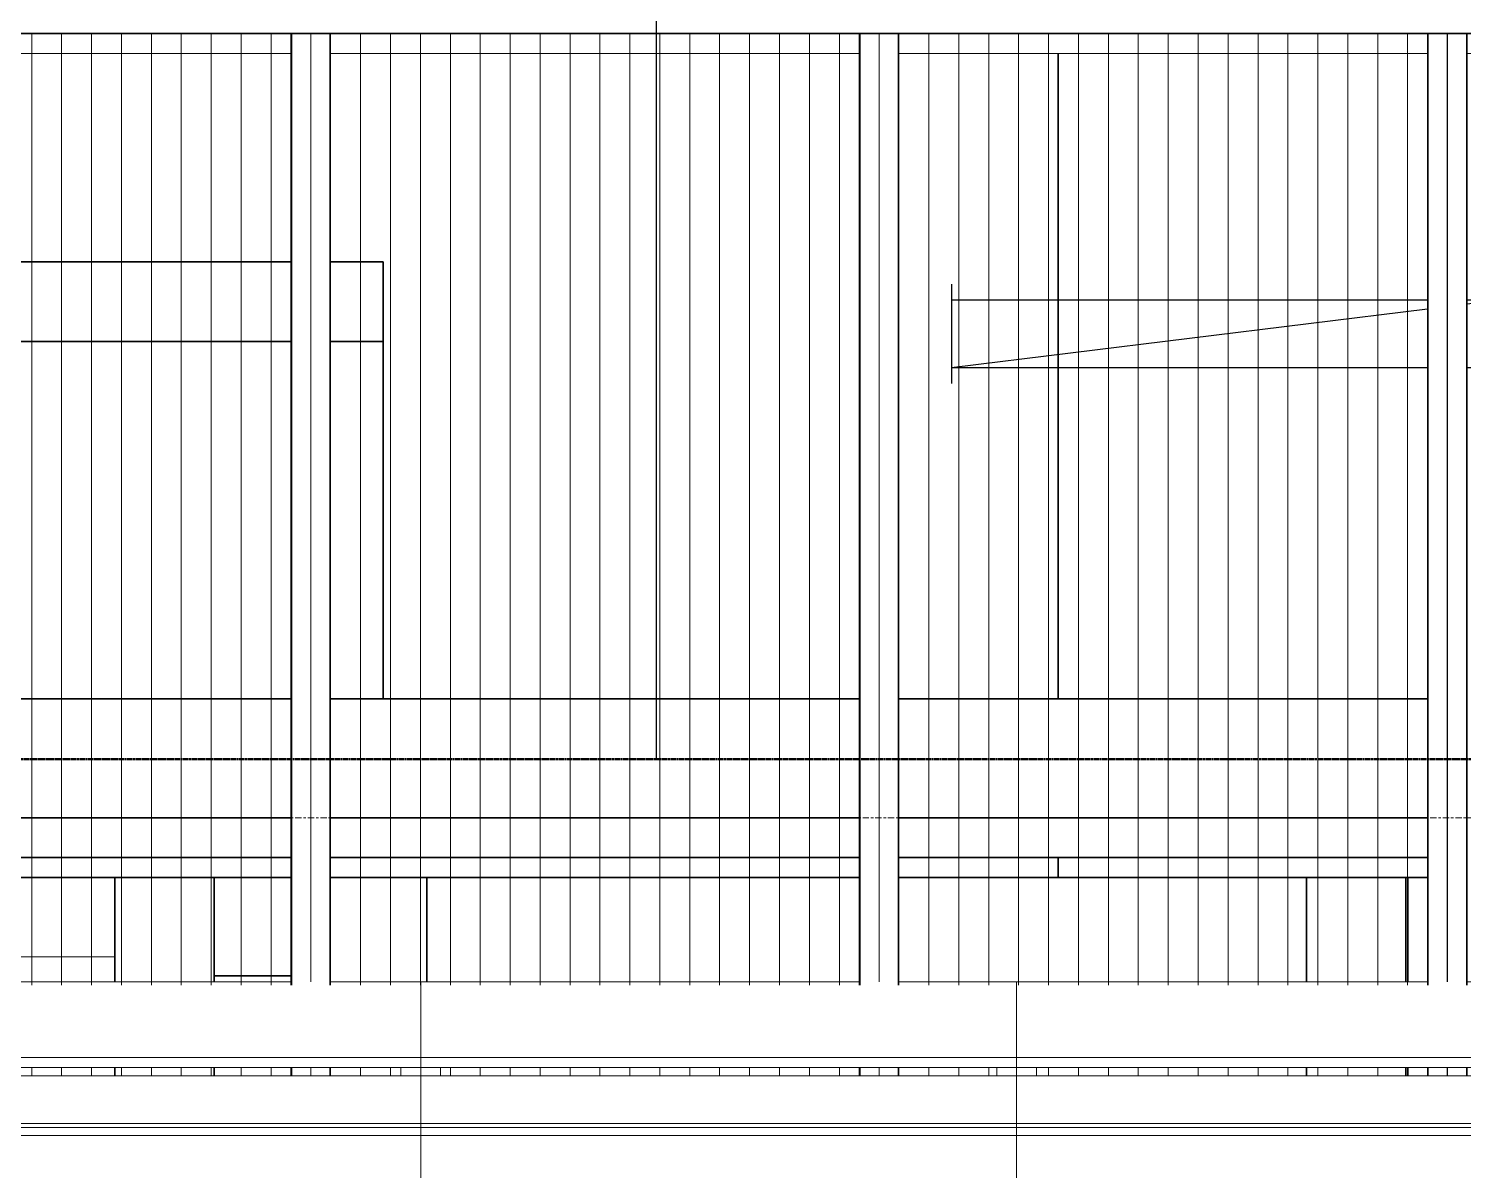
# Model space of a CAD drawing. Header units: millimetres. Extents: x 652554 to 1678317, y -308114 to 170803.
# Drawn here: x 739054 to 742666, y 158348 to 161223 of the extents above; entities that cross this region are included whole.
import ezdxf

# ---------------------------------------------------------------- set-up
doc = ezdxf.new("R2010")
doc.units = ezdxf.units.MM
doc.linetypes.add('Centre', pattern=[31.75, 6.35, -4.7625, 15.875, -4.7625])
doc.linetypes.add('DPA_Hidden 50', pattern=[3, 2, -1])
for name, color, linetype, lineweight in [('A-COLS-E', 1, 'Continuous', 35), ('A-DETL-GENF', 2, 'Continuous', 35), ('A-DOOR-E', 2, 'Continuous', 25), ('A-FLOR-E', 2, 'Continuous', 35), ('A-FLOR-LEVL', 3, 'Continuous', 9), ('A-GENM', 1, 'Continuous', 9), ('A-GLAZ-CURT', 2, 'Continuous', 9), ('A-GLAZ-CWMG', 2, 'Continuous', 35), ('E-LITE-EQPM', 2, 'Continuous', 35), ('WALL-E', 2, 'Continuous', 35)]:
    doc.layers.add(name, color=color, linetype=linetype, lineweight=lineweight)

# ---------------------------------------------------------------- blocks, each defined once
blk = doc.blocks.new('L3 - Corrosion Resistance Surface Mounted LED Tube - L3-1 - 1312L x 102W x 108H - 18W-V240-2240-01 ENTRANCE 2 ELEVATION 2')
at = {"layer": 'E-LITE-EQPM', "lineweight": 30}
for p, q in [((-29978, 107894.2), (-29978, 107644.2)), ((-28598, 107894.2), (-28598, 107644.2)), ((-29978, 107854.2), (-28779.4, 107854.2)), ((-29978, 107684.2), (-28779.4, 107831.8)), ((-28679.4, 107844.2), (-28598, 107854.2)), ((-28679.4, 107854.2), (-28598, 107854.2)), ((-29978, 107684.2), (-28779.4, 107684.2)), ((-28679.4, 107684.2), (-28598, 107684.2))]:
    blk.add_line(p, q, dxfattribs=at)
blk = doc.blocks.new('PPL-C-AECM-1-PP19-EE-M3-0001_rvt-3-2240-01 ENTRANCE 2 ELEVATION 2')
at = {"layer": 'E-LITE-EQPM', "color": 250, "lineweight": 20}
blk.add_blockref('L3 - Corrosion Resistance Surface Mounted LED Tube - L3-1 - 1312L x 102W x 108H - 18W-V240-2240-01 ENTRANCE 2 ELEVATION 2', (0, 0), dxfattribs=at)
blk = doc.blocks.new('PPL-C-AECM-1-PP19-EE-M3-0001_rvt-4-2240-01 ENTRANCE 2 ELEVATION 2')
at = {"layer": 'E-LITE-EQPM', "color": 250, "lineweight": 20}
blk.add_blockref('L3 - Corrosion Resistance Surface Mounted LED Tube - L3-1 - 1312L x 102W x 108H - 18W-V240-2240-01 ENTRANCE 2 ELEVATION 2', (0, 0), dxfattribs=at)
blk = doc.blocks.new('DPA_CP_Entrance Louver Grill Vertical Z - Louver Grill Vertical Z-V221-2240-01 ENTRANCE 2 ELEVATION 2')
at = {"layer": 'A-GLAZ-CURT'}
for p, q in [((-34452.5, 108525), (-34402.5, 108525)), ((-34402.5, 108525), (-34452.5, 108525)), ((-34452.5, 108525), (-34452.5, 106137.3)), ((-34452.5, 106137.3), (-34452.5, 108525)), ((-34402.5, 108525), (-34452.5, 108525)), ((-34452.5, 108525), (-34404.5, 108525)), ((-34452.5, 106137.3), (-34452.5, 108525)), ((-34452.5, 106137.1), (-34452.5, 108525)), ((-34452.5, 108475), (-34452.5, 108525)), ((-34452.5, 108525), (-34452.5, 108475)), ((-34452.5, 108525), (-33021.7, 108525)), ((-34452.5, 108525), (-33021.7, 108525)), ((-34404.5, 108525), (-34402.5, 108525)), ((-34404.5, 106137.1), (-34404.5, 108525)), ((-34404.5, 106128.7), (-34404.5, 108525)), ((-34402.5, 108525), (-34402.5, 106137.3)), ((-34402.5, 106128.7), (-34402.5, 108525)), ((-33071.7, 108525), (-33021.7, 108525)), ((-33021.7, 108525), (-33071.7, 108525)), ((-33071.7, 108525), (-33069.7, 108525)), ((-33021.7, 108525), (-33071.7, 108525)), ((-33071.7, 108525), (-33071.7, 106128.7)), ((-33071.7, 106137.3), (-33071.7, 108525)), ((-33069.7, 108525), (-33021.7, 108525)), ((-33069.7, 108525), (-33069.7, 106137.1)), ((-33069.7, 108525), (-33069.7, 106128.7)), ((-33021.7, 106137.3), (-33021.7, 108525)), ((-33021.7, 106137.3), (-33021.7, 108525)), ((-33021.7, 108525), (-33021.7, 106137.3)), ((-33021.7, 108525), (-33021.7, 106137.1)), ((-33021.7, 108475), (-33021.7, 108525)), ((-33021.7, 108525), (-33021.7, 108475)), ((-34402.5, 106137.3), (-34402.5, 108475)), ((-34402.5, 106137.3), (-34402.5, 108475)), ((-33071.7, 108475), (-34402.5, 108475)), ((-34402.5, 108475), (-33071.7, 108475)), ((-33071.7, 108475), (-33071.7, 106137.3)), ((-33071.7, 106137.3), (-33071.7, 108475)), ((-34452.5, 105921.1), (-34452.5, 105900)), ((-34452.5, 105900), (-34452.5, 105921.1)), ((-34452.5, 105900), (-34452.5, 105921.1)), ((-34452.5, 105900), (-34452.5, 105921.1)), ((-34404.5, 105900), (-34404.5, 105921.1)), ((-34404.5, 105900), (-34404.5, 105921.1)), ((-34402.5, 105900), (-34402.5, 105921.1)), ((-34402.5, 105900), (-34402.5, 105921.1)), ((-34402.5, 105921.1), (-34402.5, 105900)), ((-34402.5, 105900), (-34402.5, 105921.1)), ((-33071.7, 105921.1), (-33071.7, 105900)), ((-33071.7, 105900), (-33071.7, 105921.1)), ((-33071.7, 105921.1), (-33071.7, 105900)), ((-33071.7, 105900), (-33071.7, 105921.1)), ((-33069.7, 105921.1), (-33069.7, 105900)), ((-33069.7, 105921.1), (-33069.7, 105900)), ((-33021.7, 105900), (-33021.7, 105921.1)), ((-33021.7, 105900), (-33021.7, 105921.1)), ((-33021.7, 105921.1), (-33021.7, 105900)), ((-33021.7, 105921.1), (-33021.7, 105900))]:
    blk.add_line(p, q, dxfattribs=at)
blk = doc.blocks.new('GM_Louver Grill Vertical Z - Z Profile-V265-2240-01 ENTRANCE 2 ELEVATION 2')
at = {"layer": 'A-GENM'}
for p, q in [((-36133.9, 106128.7), (-36133.9, 108525)), ((-36133.9, 105900), (-36133.9, 105921.1))]:
    blk.add_line(p, q, dxfattribs=at)
blk = doc.blocks.new('GM_Louver Grill Vertical Z - Z Profile-V266-2240-01 ENTRANCE 2 ELEVATION 2')
at = {"layer": 'A-GENM'}
blk.add_line((-35833.2, 106128.7), (-35833.2, 108525), dxfattribs=at)
blk = doc.blocks.new('DPA_Rectangular - 250 x 400 mm-V286-2240-01 ENTRANCE 2 ELEVATION 2')
at = {"layer": 'A-COLS-E'}
for p, q in [((-29084, 106400), (-28834, 106400)), ((-28834, 106400), (-29084, 106400)), ((-29084, 106400), (-29084, 106137.3)), ((-29084, 106137.3), (-29084, 106400)), ((-28834, 106137.3), (-28834, 106400)), ((-28834, 106137.3), (-28834, 106400)), ((-29084, 105921.1), (-29084, 105900)), ((-29084, 105900), (-29084, 105921.1)), ((-28834, 105900), (-28834, 105921.1)), ((-28834, 105900), (-28834, 105921.1)), ((-29084, 102450), (-28834, 102450)), ((-28834, 102450), (-29084, 102450))]:
    blk.add_line(p, q, dxfattribs=at)
blk = doc.blocks.new('DPA_Rectangular - 250 x 400 mm-V293-2240-01 ENTRANCE 2 ELEVATION 2')
at = {"layer": 'A-COLS-E'}
for p, q in [((-29079, 106400), (-28829, 106400)), ((-28829, 106400), (-29079, 106400)), ((-28829, 106137.3), (-28829, 106400)), ((-28829, 106137.3), (-28829, 106400)), ((-28829, 105900), (-28829, 105921.1)), ((-28829, 105900), (-28829, 105921.1))]:
    blk.add_line(p, q, dxfattribs=at)
blk = doc.blocks.new('M_Door-Overhead-Rolling - RS-16688687-2240-01 ENTRANCE 2 ELEVATION 2')
at = {"layer": 'A-DOOR-E', "lineweight": 9}
for p, q in [((-32971.7, 106200), (-32084, 106200)), ((-32084, 106200), (-32971.7, 106200))]:
    blk.add_line(p, q, dxfattribs=at)
blk = doc.blocks.new('DPA_Rectangular - 250 x 400 mm-11978455-2240-01 ENTRANCE 2 ELEVATION 2')
at = {"layer": 'A-COLS-E'}
for p, q in [((-32084, 106400), (-31834, 106400)), ((-31834, 106400), (-32084, 106400)), ((-32084, 106400), (-32084, 106200)), ((-32084, 106137.3), (-32084, 106400)), ((-31834, 106137.3), (-31834, 106400)), ((-31834, 106137.3), (-31834, 106400)), ((-32084, 105900), (-32084, 105921.1)), ((-31834, 105900), (-31834, 105921.1)), ((-31834, 105900), (-31834, 105921.1)), ((-32084, 102450), (-31834, 102450)), ((-31834, 102450), (-32084, 102450))]:
    blk.add_line(p, q, dxfattribs=at)
blk = doc.blocks.new('DPA_CP_Entrance Canopy Lower - Depth 4200-V354-2240-01 ENTRANCE 2 ELEVATION 2')
at = {"layer": 'A-GLAZ-CURT'}
for p, q in [((-32814, 105946), (-32814, 106137.3)), ((-32814, 106137.3), (-32814, 106112.3)), ((-31640.9, 106137.3), (-32814, 106137.3)), ((-31314, 106137.3), (-31540.9, 106137.3)), ((-31314, 106112.3), (-31314, 106137.3)), ((-31314, 106137.3), (-31314, 105946)), ((-32814, 106112.3), (-32814, 105921.1)), ((-31314, 105921.1), (-31314, 106112.3)), ((-32814, 106034.7), (-32814, 105750)), ((-32814, 105846), (-32814, 106034.7)), ((-31314, 106036.3), (-31314, 105846)), ((-31314, 105750), (-31314, 106036.3)), ((-32814, 105921.1), (-32814, 105946)), ((-31314, 105946), (-32814, 105946)), ((-31314, 105946), (-31314, 105921.1)), ((-32814, 105921.1), (-31314, 105921.1)), ((-32764, 105921.1), (-32764, 105900)), ((-32764, 105900), (-32764, 105921.1)), ((-31364, 105921.1), (-31364, 105900)), ((-31364, 105900), (-31364, 105921.1)), ((-32814, 105780), (-32814, 105900)), ((-32814, 105900), (-32814, 105750)), ((-32814, 105750), (-32814, 105900)), ((-32814, 105900), (-32814, 105895)), ((-31314, 105900), (-32814, 105900)), ((-31314, 105900), (-32814, 105900)), ((-31314, 105900), (-32814, 105900)), ((-31314, 105900), (-32814, 105900)), ((-32814, 105895), (-32814, 105745)), ((-32814, 105745), (-32814, 105895)), ((-32814, 105895), (-32814, 105785)), ((-31314, 105895), (-31314, 105900)), ((-31314, 105900), (-31314, 105750)), ((-31314, 105750), (-31314, 105900)), ((-31314, 105900), (-31314, 105780)), ((-31314, 105785), (-31314, 105895)), ((-31314, 105895), (-31314, 105745)), ((-31314, 105745), (-31314, 105895)), ((-32814, 105695), (-32814, 105846)), ((-31314, 105846), (-31314, 105695)), ((-32814, 105785), (-32814, 105765)), ((-32814, 105770), (-32814, 105780)), ((-31314, 105780), (-32814, 105780)), ((-32814, 105780), (-31314, 105780)), ((-32814, 105750), (-32814, 105770)), ((-31314, 105770), (-32814, 105770)), ((-32814, 105770), (-31314, 105770)), ((-32814, 105765), (-32814, 105575)), ((-31314, 105765), (-31314, 105785)), ((-31314, 105780), (-31314, 105770)), ((-31314, 105770), (-31314, 105750)), ((-31314, 105575), (-31314, 105765)), ((-32814, 105570), (-32814, 105750)), ((-31314, 105750), (-32814, 105750)), ((-31314, 105750), (-32814, 105750)), ((-31314, 105750), (-31314, 105570)), ((-32814, 105720), (-32814, 105695)), ((-31314, 105695), (-31314, 105720)), ((-32814, 105555), (-32814, 105570)), ((-32079.5, 105570), (-32814, 105570)), ((-32079.5, 105570), (-32814, 105570)), ((-32090.2, 105550), (-32814, 105550)), ((-32090.2, 105550), (-32761.5, 105550)), ((-31314, 105570), (-32051.5, 105570)), ((-31314, 105570), (-32051.5, 105570)), ((-31314, 105550), (-32040.8, 105550)), ((-31366.7, 105550), (-32038, 105550)), ((-31314, 105570), (-31314, 105555))]:
    blk.add_line(p, q, dxfattribs=at)
blk = doc.blocks.new('DPA_CP_Entrance Canopy Lower - Depth 4200-V355-2240-01 ENTRANCE 2 ELEVATION 2')
at = {"layer": 'A-GLAZ-CURT'}
for p, q in [((-31314, 105946), (-31314, 106137.3)), ((-31314, 106137.3), (-31314, 106112.3)), ((-30210.2, 106137.3), (-31314, 106137.3)), ((-29814, 106137.3), (-30110.2, 106137.3)), ((-29814, 106112.3), (-29814, 106137.3)), ((-29814, 106137.3), (-29814, 105946)), ((-31314, 106112.3), (-31314, 105921.1)), ((-29814, 105921.1), (-29814, 106112.3)), ((-31314, 106034.7), (-31314, 105750)), ((-31314, 105846), (-31314, 106034.7)), ((-29814, 106036.3), (-29814, 105846)), ((-29814, 105750), (-29814, 106036.3)), ((-31314, 105921.1), (-31314, 105946)), ((-29814, 105946), (-31314, 105946)), ((-29814, 105946), (-29814, 105921.1)), ((-31314, 105921.1), (-29814, 105921.1)), ((-31264, 105921.1), (-31264, 105900)), ((-31264, 105900), (-31264, 105921.1)), ((-29864, 105921.1), (-29864, 105900)), ((-29864, 105900), (-29864, 105921.1)), ((-31314, 105780), (-31314, 105900)), ((-31314, 105900), (-31314, 105750)), ((-31314, 105750), (-31314, 105900)), ((-31314, 105900), (-31314, 105895)), ((-29814, 105900), (-31314, 105900)), ((-29814, 105900), (-31314, 105900)), ((-29814, 105900), (-31314, 105900)), ((-29814, 105900), (-31314, 105900)), ((-31314, 105895), (-31314, 105745)), ((-31314, 105745), (-31314, 105895)), ((-31314, 105895), (-31314, 105785)), ((-29814, 105895), (-29814, 105900)), ((-29814, 105900), (-29814, 105750)), ((-29814, 105750), (-29814, 105900)), ((-29814, 105900), (-29814, 105780)), ((-29814, 105785), (-29814, 105895)), ((-29814, 105895), (-29814, 105745)), ((-29814, 105745), (-29814, 105895)), ((-31314, 105695), (-31314, 105846)), ((-29814, 105846), (-29814, 105695)), ((-31314, 105785), (-31314, 105765)), ((-31314, 105770), (-31314, 105780)), ((-29814, 105780), (-31314, 105780)), ((-31314, 105780), (-29814, 105780)), ((-31314, 105750), (-31314, 105770)), ((-29814, 105770), (-31314, 105770)), ((-31314, 105770), (-29814, 105770)), ((-31314, 105765), (-31314, 105575)), ((-29814, 105765), (-29814, 105785)), ((-29814, 105780), (-29814, 105770)), ((-29814, 105770), (-29814, 105750)), ((-29814, 105575), (-29814, 105765)), ((-31314, 105570), (-31314, 105750)), ((-29814, 105750), (-31314, 105750)), ((-29814, 105750), (-31314, 105750)), ((-29814, 105750), (-29814, 105570)), ((-31314, 105720), (-31314, 105695)), ((-29814, 105695), (-29814, 105720)), ((-31314, 105555), (-31314, 105570)), ((-30579.5, 105570), (-31314, 105570)), ((-30579.5, 105570), (-31314, 105570)), ((-30590.2, 105550), (-31314, 105550)), ((-30590.2, 105550), (-31261.7, 105550)), ((-29814, 105570), (-30551.5, 105570)), ((-29814, 105570), (-30551.5, 105570)), ((-29814, 105550), (-30540.8, 105550)), ((-29866.7, 105550), (-30538, 105550)), ((-29814, 105570), (-29814, 105555))]:
    blk.add_line(p, q, dxfattribs=at)
blk = doc.blocks.new('DPA_CP_Entrance Canopy Lower - Depth 4200-V356-2240-01 ENTRANCE 2 ELEVATION 2')
at = {"layer": 'A-GLAZ-CURT'}
for p, q in [((-29814, 105946), (-29814, 106137.3)), ((-29814, 106137.3), (-29814, 106112.3)), ((-28779.4, 106137.3), (-29814, 106137.3)), ((-28314, 106137.3), (-28679.4, 106137.3)), ((-28314, 106112.3), (-28314, 106137.3)), ((-28314, 106137.3), (-28314, 105946)), ((-29814, 106112.3), (-29814, 105921.1)), ((-28314, 105921.1), (-28314, 106112.3)), ((-29814, 106034.7), (-29814, 105750)), ((-29814, 105846), (-29814, 106034.7)), ((-28314, 106036.3), (-28314, 105846)), ((-28314, 105750), (-28314, 106036.3)), ((-29814, 105921.1), (-29814, 105946)), ((-28314, 105946), (-29814, 105946)), ((-28314, 105946), (-28314, 105921.1)), ((-29814, 105921.1), (-28314, 105921.1)), ((-29764, 105921.1), (-29764, 105900)), ((-29764, 105900), (-29764, 105921.1)), ((-28364, 105921.1), (-28364, 105900)), ((-28364, 105900), (-28364, 105921.1)), ((-29814, 105780), (-29814, 105900)), ((-29814, 105900), (-29814, 105750)), ((-29814, 105750), (-29814, 105900)), ((-29814, 105900), (-29814, 105895)), ((-28314, 105900), (-29814, 105900)), ((-28314, 105900), (-29814, 105900)), ((-28314, 105900), (-29814, 105900)), ((-28314, 105900), (-29814, 105900)), ((-29814, 105895), (-29814, 105745)), ((-29814, 105745), (-29814, 105895)), ((-29814, 105895), (-29814, 105785)), ((-28314, 105895), (-28314, 105900)), ((-28314, 105900), (-28314, 105750)), ((-28314, 105750), (-28314, 105900)), ((-28314, 105900), (-28314, 105780)), ((-28314, 105785), (-28314, 105895)), ((-28314, 105895), (-28314, 105745)), ((-28314, 105745), (-28314, 105895)), ((-29814, 105695), (-29814, 105846)), ((-28314, 105846), (-28314, 105695)), ((-29814, 105785), (-29814, 105765)), ((-29814, 105770), (-29814, 105780)), ((-28314, 105780), (-29814, 105780)), ((-29814, 105780), (-28314, 105780)), ((-29814, 105750), (-29814, 105770)), ((-28314, 105770), (-29814, 105770)), ((-29814, 105770), (-28314, 105770)), ((-29814, 105765), (-29814, 105575)), ((-28314, 105765), (-28314, 105785)), ((-28314, 105780), (-28314, 105770)), ((-28314, 105770), (-28314, 105750)), ((-28314, 105575), (-28314, 105765)), ((-29814, 105570), (-29814, 105750)), ((-28314, 105750), (-29814, 105750)), ((-28314, 105750), (-29814, 105750)), ((-28314, 105750), (-28314, 105570)), ((-29814, 105720), (-29814, 105695)), ((-28314, 105695), (-28314, 105720)), ((-29814, 105555), (-29814, 105570)), ((-29079.5, 105570), (-29814, 105570)), ((-29079.5, 105570), (-29814, 105570)), ((-29090.2, 105550), (-29814, 105550)), ((-29090.2, 105550), (-29761.7, 105550)), ((-28314, 105570), (-29051.5, 105570)), ((-28314, 105570), (-29051.5, 105570)), ((-28314, 105550), (-29040, 105550)), ((-28366.7, 105550), (-29038, 105550)), ((-28314, 105570), (-28314, 105555))]:
    blk.add_line(p, q, dxfattribs=at)
blk = doc.blocks.new('Rectangular Mullion - 50x200-V360-2240-01 ENTRANCE 2 ELEVATION 2')
at = {"layer": 'A-GLAZ-CWMG'}
for p, q in [((-23006.4, 108575), (-24437.1, 108575)), ((-24437.1, 108575), (-23006.4, 108575)), ((-24437.1, 108525), (-23006.4, 108525)), ((-24437.1, 108525), (-23006.4, 108525))]:
    blk.add_line(p, q, dxfattribs=at)
blk = doc.blocks.new('DPA_AN_Callout - DPA_AN_Callout-15542784-2240-01 ENTRANCE 2 ELEVATION 2')
at = {"layer": 'A-DETL-GENF', "lineweight": 25}
blk.add_line((-30720.3, 106697.3), (-30720.3, 110223.2), dxfattribs=at)
at = {"layer": 'A-DETL-GENF', "linetype": 'DPA_Hidden 50', "lineweight": 50}
blk.add_line((-37423.6, 106697.3), (-23757.1, 106697.3), dxfattribs=at)

msp = doc.modelspace()

# ---------------------------------------------------------------- linework, layer by layer
at = {"layer": 'A-COLS-E'}
for p, q in [((739814.6287, 159085.4952), (740056.5516, 159085.4952)), ((740056.5516, 159085.4952), (739814.6287, 159085.4952)), ((740056.5516, 158822.8185), (740056.5516, 159085.4952))]:
    msp.add_line(p, q, dxfattribs=at)
at = {"layer": 'A-FLOR-E'}
for p, q in [((738383.8699, 160635.4952), (739714.6287, 160635.4952)), ((739714.6287, 160635.4952), (738383.8699, 160635.4952)), ((739814.6287, 160635.4952), (739946.5516, 160635.4952)), ((739946.5516, 160635.4952), (739814.6287, 160635.4952)), ((739946.5516, 160635.4952), (739946.5516, 160435.4952)), ((739946.5516, 160635.4952), (739946.5516, 160435.4952)), ((738383.8699, 160435.4952), (739714.6287, 160435.4952)), ((739714.6287, 160435.4952), (738383.8699, 160435.4952)), ((739814.6287, 160435.4952), (739946.5516, 160435.4952)), ((739946.5516, 160435.4952), (739814.6287, 160435.4952)), ((739714.6287, 159235.4952), (738383.8699, 159235.4952)), ((738383.8699, 159235.4952), (739714.6287, 159235.4952)), ((738383.8699, 159235.4952), (739714.6287, 159235.4952)), ((739714.6287, 159235.4952), (738383.8699, 159235.4952)), ((741145.3876, 159235.4952), (739814.6287, 159235.4952)), ((739814.6287, 159235.4952), (741145.3876, 159235.4952)), ((742576.1465, 159235.4952), (741245.3876, 159235.4952)), ((741245.3876, 159235.4952), (742576.1465, 159235.4952)), ((738383.8699, 159135.4952), (739714.6287, 159135.4952)), ((739714.6287, 159135.4952), (738383.8699, 159135.4952)), ((738383.8699, 159135.4952), (739714.6287, 159135.4952)), ((739714.6287, 159135.4952), (738383.8699, 159135.4952)), ((739814.6287, 159135.4952), (741145.3876, 159135.4952)), ((741145.3876, 159135.4952), (739814.6287, 159135.4952)), ((741245.3876, 159135.4952), (742576.1465, 159135.4952)), ((742576.1465, 159135.4952), (741245.3876, 159135.4952))]:
    msp.add_line(p, q, dxfattribs=at)
at = {"layer": 'A-FLOR-LEVL', "linetype": 'Centre'}
msp.add_line((725077.5054, 159235.4952), (765396.9021, 159235.4952), dxfattribs=at)
at = {"layer": 'WALL-E'}
for p, q in [((741646.5516, 159535.4952), (741646.5516, 161160.4952)), ((741646.5516, 161160.4952), (741646.5516, 159535.4952)), ((739714.6287, 160435.4952), (738383.8699, 160435.4952)), ((738383.8699, 160435.4952), (739714.6287, 160435.4952)), ((739714.6287, 160435.4952), (738383.8699, 160435.4952)), ((738383.8699, 160435.4952), (739714.6287, 160435.4952)), ((739946.5516, 160435.4952), (739814.6287, 160435.4952)), ((739946.5516, 160435.4952), (739814.6287, 160435.4952)), ((739946.5516, 159535.4952), (739946.5516, 160435.4952)), ((739946.5516, 159535.4952), (739946.5516, 160435.4952)), ((738383.8699, 159535.4952), (739714.6287, 159535.4952)), ((739714.6287, 159535.4952), (738383.8699, 159535.4952)), ((739814.6287, 159535.4952), (741145.3876, 159535.4952)), ((741145.3876, 159535.4952), (739814.6287, 159535.4952)), ((739946.5516, 159535.4952), (741145.3876, 159535.4952)), ((741145.3876, 159535.4952), (739946.5516, 159535.4952)), ((741245.3876, 159535.4952), (742576.1465, 159535.4952)), ((742576.1465, 159535.4952), (741245.3876, 159535.4952)), ((741245.3876, 159535.4952), (742576.1465, 159535.4952)), ((742576.1465, 159535.4952), (741245.3876, 159535.4952)), ((739714.6287, 159235.4952), (738383.8699, 159235.4952)), ((738383.8699, 159235.4952), (739714.6287, 159235.4952)), ((739714.6287, 159235.4952), (738383.8699, 159235.4952)), ((738383.8699, 159235.4952), (739714.6287, 159235.4952)), ((738383.8699, 159235.4952), (739714.6287, 159235.4952)), ((739714.6287, 159235.4952), (738383.8699, 159235.4952)), ((738383.8699, 159235.4952), (739714.6287, 159235.4952)), ((739714.6287, 159235.4952), (738383.8699, 159235.4952)), ((741145.3876, 159235.4952), (739814.6287, 159235.4952)), ((741145.3876, 159235.4952), (739814.6287, 159235.4952)), ((739814.6287, 159235.4952), (741145.3876, 159235.4952)), ((739814.6287, 159235.4952), (739946.5516, 159235.4952)), ((739946.5516, 159235.4952), (741145.3876, 159235.4952)), ((742576.1465, 159235.4952), (741245.3876, 159235.4952)), ((741245.3876, 159235.4952), (742576.1465, 159235.4952)), ((742576.1465, 159235.4952), (741245.3876, 159235.4952)), ((741245.3876, 159235.4952), (742576.1465, 159235.4952)), ((741646.5516, 159085.4952), (741646.5516, 159135.4952)), ((741646.5516, 159135.4952), (741646.5516, 159085.4952)), ((739714.6287, 159085.4952), (738383.8699, 159085.4952)), ((738383.8699, 159085.4952), (739714.6287, 159085.4952)), ((738383.8699, 159085.4952), (739714.6287, 159085.4952)), ((739714.6287, 159085.4952), (738383.8699, 159085.4952)), ((739276.5489, 159085.4952), (739714.6287, 159085.4952)), ((739714.6287, 159085.4952), (739276.5489, 159085.4952)), ((739814.6287, 159085.4952), (740006.5516, 159085.4952)), ((741145.3876, 159085.4952), (739814.6287, 159085.4952)), ((740006.5516, 159085.4952), (741145.3876, 159085.4952)), ((741245.3876, 159085.4952), (742276.5489, 159085.4952)), ((742276.5489, 159085.4952), (741245.3876, 159085.4952)), ((742526.5489, 158822.8185), (742526.5489, 159085.4952)), ((742526.5489, 159085.4952), (742576.1465, 159085.4952)), ((742576.1465, 159085.4952), (742526.5489, 159085.4952)), ((742526.5489, 159085.4952), (742526.5489, 158822.8185)), ((739714.6287, 158837.4952), (739521.5516, 158837.4952)), ((739521.5516, 158837.4952), (739714.6287, 158837.4952)), ((739714.6287, 158837.4952), (739521.5516, 158837.4952)), ((739521.5516, 158837.4952), (739714.6287, 158837.4952)), ((742526.5489, 158585.4952), (742526.5489, 158606.5524)), ((742526.5489, 158606.5524), (742526.5489, 158585.4952))]:
    msp.add_line(p, q, dxfattribs=at)

# ---------------------------------------------------------------- block references
at = {"color": 10, "lineweight": 5}
for name in ['PPL-C-AECM-1-PP19-EE-M3-0001_rvt-3-2240-01 ENTRANCE 2 ELEVATION 2', 'PPL-C-AECM-1-PP19-EE-M3-0001_rvt-4-2240-01 ENTRANCE 2 ELEVATION 2']:
    msp.add_blockref(name, (771355.5694, 52685.4952), dxfattribs=at)
at = {"layer": 'A-COLS-E'}
for name in ['DPA_Rectangular - 250 x 400 mm-11978455-2240-01 ENTRANCE 2 ELEVATION 2', 'DPA_Rectangular - 250 x 400 mm-V286-2240-01 ENTRANCE 2 ELEVATION 2', 'DPA_Rectangular - 250 x 400 mm-V293-2240-01 ENTRANCE 2 ELEVATION 2']:
    msp.add_blockref(name, (771355.5694, 52685.4952), dxfattribs=at)
at = {"layer": 'A-DETL-GENF'}
msp.add_blockref('DPA_AN_Callout - DPA_AN_Callout-15542784-2240-01 ENTRANCE 2 ELEVATION 2', (771355.5694, 52685.4952), dxfattribs=at)
at = {"layer": 'A-DOOR-E'}
msp.add_blockref('M_Door-Overhead-Rolling - RS-16688687-2240-01 ENTRANCE 2 ELEVATION 2', (771355.5694, 52685.4952), dxfattribs=at)
at = {"layer": 'A-GENM'}
for name, p in [('GM_Louver Grill Vertical Z - Z Profile-V265-2240-01 ENTRANCE 2 ELEVATION 2', (775195.8135, 52685.4952)), ('GM_Louver Grill Vertical Z - Z Profile-V265-2240-01 ENTRANCE 2 ELEVATION 2', (775271.1523, 52685.4952)), ('GM_Louver Grill Vertical Z - Z Profile-V265-2240-01 ENTRANCE 2 ELEVATION 2', (775346.491, 52685.4952)), ('GM_Louver Grill Vertical Z - Z Profile-V265-2240-01 ENTRANCE 2 ELEVATION 2', (775421.8298, 52685.4952)), ('GM_Louver Grill Vertical Z - Z Profile-V265-2240-01 ENTRANCE 2 ELEVATION 2', (775497.1686, 52685.4952)), ('GM_Louver Grill Vertical Z - Z Profile-V265-2240-01 ENTRANCE 2 ELEVATION 2', (775572.5073, 52685.4952)), ('GM_Louver Grill Vertical Z - Z Profile-V265-2240-01 ENTRANCE 2 ELEVATION 2', (775647.8461, 52685.4952)), ('GM_Louver Grill Vertical Z - Z Profile-V265-2240-01 ENTRANCE 2 ELEVATION 2', (775723.1848, 52685.4952)), ('GM_Louver Grill Vertical Z - Z Profile-V265-2240-01 ENTRANCE 2 ELEVATION 2', (775798.5236, 52685.4952)), ('GM_Louver Grill Vertical Z - Z Profile-V265-2240-01 ENTRANCE 2 ELEVATION 2', (775948.5236, 52685.4952)), ('GM_Louver Grill Vertical Z - Z Profile-V265-2240-01 ENTRANCE 2 ELEVATION 2', (776023.8623, 52685.4952)), ('GM_Louver Grill Vertical Z - Z Profile-V265-2240-01 ENTRANCE 2 ELEVATION 2', (776099.2011, 52685.4952)), ('GM_Louver Grill Vertical Z - Z Profile-V266-2240-01 ENTRANCE 2 ELEVATION 2', (775873.8623, 52685.4952)), ('GM_Louver Grill Vertical Z - Z Profile-V265-2240-01 ENTRANCE 2 ELEVATION 2', (776249.8786, 52685.4952)), ('GM_Louver Grill Vertical Z - Z Profile-V265-2240-01 ENTRANCE 2 ELEVATION 2', (776325.2174, 52685.4952)), ('GM_Louver Grill Vertical Z - Z Profile-V265-2240-01 ENTRANCE 2 ELEVATION 2', (776400.5561, 52685.4952)), ('GM_Louver Grill Vertical Z - Z Profile-V265-2240-01 ENTRANCE 2 ELEVATION 2', (776475.8949, 52685.4952)), ('GM_Louver Grill Vertical Z - Z Profile-V265-2240-01 ENTRANCE 2 ELEVATION 2', (776551.2336, 52685.4952)), ('GM_Louver Grill Vertical Z - Z Profile-V265-2240-01 ENTRANCE 2 ELEVATION 2', (776626.5724, 52685.4952)), ('GM_Louver Grill Vertical Z - Z Profile-V265-2240-01 ENTRANCE 2 ELEVATION 2', (776701.9112, 52685.4952)), ('GM_Louver Grill Vertical Z - Z Profile-V265-2240-01 ENTRANCE 2 ELEVATION 2', (776777.2499, 52685.4952)), ('GM_Louver Grill Vertical Z - Z Profile-V265-2240-01 ENTRANCE 2 ELEVATION 2', (776852.5887, 52685.4952)), ('GM_Louver Grill Vertical Z - Z Profile-V265-2240-01 ENTRANCE 2 ELEVATION 2', (776927.9274, 52685.4952)), ('GM_Louver Grill Vertical Z - Z Profile-V265-2240-01 ENTRANCE 2 ELEVATION 2', (777003.2662, 52685.4952)), ('GM_Louver Grill Vertical Z - Z Profile-V265-2240-01 ENTRANCE 2 ELEVATION 2', (777078.6049, 52685.4952)), ('GM_Louver Grill Vertical Z - Z Profile-V265-2240-01 ENTRANCE 2 ELEVATION 2', (777153.9437, 52685.4952)), ('GM_Louver Grill Vertical Z - Z Profile-V265-2240-01 ENTRANCE 2 ELEVATION 2', (777229.2825, 52685.4952)), ('GM_Louver Grill Vertical Z - Z Profile-V265-2240-01 ENTRANCE 2 ELEVATION 2', (777379.2825, 52685.4952)), ('GM_Louver Grill Vertical Z - Z Profile-V265-2240-01 ENTRANCE 2 ELEVATION 2', (777454.6212, 52685.4952)), ('GM_Louver Grill Vertical Z - Z Profile-V265-2240-01 ENTRANCE 2 ELEVATION 2', (777529.96, 52685.4952)), ('GM_Louver Grill Vertical Z - Z Profile-V265-2240-01 ENTRANCE 2 ELEVATION 2', (777605.2987, 52685.4952)), ('GM_Louver Grill Vertical Z - Z Profile-V266-2240-01 ENTRANCE 2 ELEVATION 2', (777379.96, 52685.4952)), ('GM_Louver Grill Vertical Z - Z Profile-V265-2240-01 ENTRANCE 2 ELEVATION 2', (777755.9763, 52685.4952)), ('GM_Louver Grill Vertical Z - Z Profile-V265-2240-01 ENTRANCE 2 ELEVATION 2', (777831.315, 52685.4952)), ('GM_Louver Grill Vertical Z - Z Profile-V265-2240-01 ENTRANCE 2 ELEVATION 2', (777906.6538, 52685.4952)), ('GM_Louver Grill Vertical Z - Z Profile-V265-2240-01 ENTRANCE 2 ELEVATION 2', (777981.9925, 52685.4952)), ('GM_Louver Grill Vertical Z - Z Profile-V265-2240-01 ENTRANCE 2 ELEVATION 2', (778057.3313, 52685.4952)), ('GM_Louver Grill Vertical Z - Z Profile-V265-2240-01 ENTRANCE 2 ELEVATION 2', (778132.67, 52685.4952)), ('GM_Louver Grill Vertical Z - Z Profile-V265-2240-01 ENTRANCE 2 ELEVATION 2', (778208.0088, 52685.4952)), ('GM_Louver Grill Vertical Z - Z Profile-V265-2240-01 ENTRANCE 2 ELEVATION 2', (778283.3476, 52685.4952)), ('GM_Louver Grill Vertical Z - Z Profile-V265-2240-01 ENTRANCE 2 ELEVATION 2', (778358.6863, 52685.4952)), ('GM_Louver Grill Vertical Z - Z Profile-V265-2240-01 ENTRANCE 2 ELEVATION 2', (778434.0251, 52685.4952)), ('GM_Louver Grill Vertical Z - Z Profile-V265-2240-01 ENTRANCE 2 ELEVATION 2', (778509.3638, 52685.4952)), ('GM_Louver Grill Vertical Z - Z Profile-V265-2240-01 ENTRANCE 2 ELEVATION 2', (778584.7026, 52685.4952)), ('GM_Louver Grill Vertical Z - Z Profile-V265-2240-01 ENTRANCE 2 ELEVATION 2', (778660.0413, 52685.4952))]:
    msp.add_blockref(name, p, dxfattribs=at)
at = {"layer": 'A-GLAZ-CURT'}
for name, p in [('DPA_CP_Entrance Louver Grill Vertical Z - Louver Grill Vertical Z-V221-2240-01 ENTRANCE 2 ELEVATION 2', (772786.3283, 52685.4952)), ('DPA_CP_Entrance Louver Grill Vertical Z - Louver Grill Vertical Z-V221-2240-01 ENTRANCE 2 ELEVATION 2', (774217.0872, 52685.4952)), ('DPA_CP_Entrance Louver Grill Vertical Z - Louver Grill Vertical Z-V221-2240-01 ENTRANCE 2 ELEVATION 2', (775647.8461, 52685.4952)), ('DPA_CP_Entrance Louver Grill Vertical Z - Louver Grill Vertical Z-V221-2240-01 ENTRANCE 2 ELEVATION 2', (777078.6049, 52685.4952)), ('DPA_CP_Entrance Canopy Lower - Depth 4200-V354-2240-01 ENTRANCE 2 ELEVATION 2', (771355.5694, 52685.4952)), ('DPA_CP_Entrance Canopy Lower - Depth 4200-V355-2240-01 ENTRANCE 2 ELEVATION 2', (771355.5694, 52685.4952)), ('DPA_CP_Entrance Canopy Lower - Depth 4200-V356-2240-01 ENTRANCE 2 ELEVATION 2', (771355.5694, 52685.4952))]:
    msp.add_blockref(name, p, dxfattribs=at)
at = {"layer": 'A-GLAZ-CWMG'}
for p in [(762771.0161, 52685.4952), (764201.775, 52685.4952), (765632.5339, 52685.4952), (767063.2928, 52685.4952)]:
    msp.add_blockref('Rectangular Mullion - 50x200-V360-2240-01 ENTRANCE 2 ELEVATION 2', p, dxfattribs=at)

doc.saveas('drawing.dxf')
